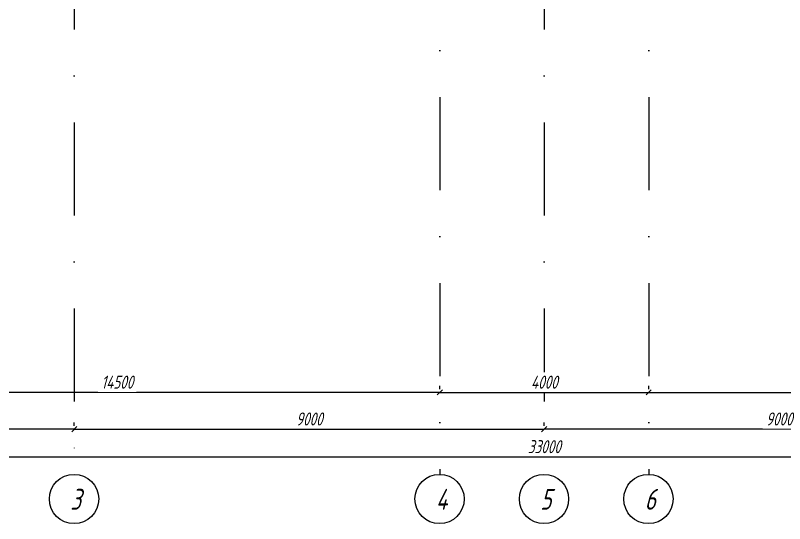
# Model space of a CAD drawing. Header units: millimetres. Extents: x 2185 to 8290, y 601 to 2456.
# Drawn here: x 6578.4 to 6725.7, y 1291.5 to 1388.9 of the extents above; entities that cross this region are included whole.
import ezdxf

# ---------------------------------------------------------------- set-up
doc = ezdxf.new("R2010")
doc.units = ezdxf.units.MM
doc.linetypes.add('DASHDOTX2', pattern=[50.8, 25.4, -12.7, 0, -12.7])
doc.layers.add('ТХ', color=7, linetype='Continuous')
doc.styles.add('Simplex', font='simplex.shx', dxfattribs={"width": 0.7, "oblique": 15})

# ---------------------------------------------------------------- blocks, each defined once
blk = doc.blocks.new('_Oblique')
at = {"color": 0, "linetype": 'ByBlock', "lineweight": -2}
blk.add_line((-0.5, -0.5), (0.5, 0.5), dxfattribs=at)

msp = doc.modelspace()

# ---------------------------------------------------------------- linework, layer by layer
at = {"layer": 'ТХ', "color": 3, "linetype": 'DASHDOTX2', "ltscale": 0.7}
for p, q in [((6589.7, 1439.68), (6589.7, 1300.91)), ((6679.7, 1439.68), (6679.7, 1300.91)), ((6659.7, 1408.88), (6659.7, 1300.91)), ((6699.7, 1408.88), (6699.7, 1300.91))]:
    msp.add_line(p, q, dxfattribs=at)
at = {"layer": 'ТХ', "color": 3, "ltscale": 0.6}
for p, q in [((6659.7, 1317.27), (6659.7, 1317.9)), ((6699.7, 1317.27), (6699.7, 1317.9)), ((6659.7, 1316.65), (6699.7, 1316.65))]:
    msp.add_line(p, q, dxfattribs=at)
at = {"layer": 'ТХ', "color": 3, "ltscale": 0.2}
for p, q in [((6659.7, 1317.27), (6659.7, 1317.9)), ((6699.7, 1317.27), (6699.7, 1317.9)), ((6659.7, 1316.65), (6514.7, 1316.65)), ((6699.7, 1316.65), (6844.7, 1316.65)), ((6589.7, 1310.22), (6589.7, 1310.84)), ((6589.7, 1310.22), (6589.7, 1310.84)), ((6679.7, 1310.22), (6679.7, 1310.84)), ((6679.7, 1310.22), (6679.7, 1310.84)), ((6589.7, 1309.59), (6514.7, 1309.59)), ((6589.7, 1309.59), (6679.7, 1309.59)), ((6769.7, 1309.59), (6679.7, 1309.59)), ((6514.7, 1304.28), (6844.7, 1304.28))]:
    msp.add_line(p, q, dxfattribs=at)
at = {"layer": 'ТХ', "color": 3}
for centre in [(6589.65, 1296.2), (6659.65, 1296.2), (6679.65, 1296.2), (6699.65, 1296.2)]:
    msp.add_circle(centre, 4.72, dxfattribs=at)

# ---------------------------------------------------------------- block references
at = {"layer": 'ТХ', "color": 3, "ltscale": 0.6, "rotation": 180}
msp.add_blockref('_Oblique', (6659.7, 1316.65), dxfattribs=at)
at = {"layer": 'ТХ', "color": 3, "ltscale": 0.2}
for p in [(6659.7, 1316.65), (6589.7, 1309.59), (6679.7, 1309.59)]:
    msp.add_blockref('_Oblique', p, dxfattribs=at)
at = {"layer": 'ТХ', "color": 3, "ltscale": 0.6}
msp.add_blockref('_Oblique', (6699.7, 1316.65), dxfattribs=at)
at = {"layer": 'ТХ', "color": 3, "ltscale": 0.2, "rotation": 180}
for p in [(6699.7, 1316.65), (6589.7, 1309.59), (6679.7, 1309.59)]:
    msp.add_blockref('_Oblique', p, dxfattribs=at)

# ---------------------------------------------------------------- texts
at = {"layer": 'ТХ', "style": 'Simplex', "oblique": 15, "width": 0.7}
for s, p in [('3', (6588.92, 1294.14)), ('4', (6658.92, 1294.14)), ('5', (6678.92, 1294.14)), ('6', (6698.92, 1294.14))]:
    msp.add_text(s, height=4, dxfattribs=at).set_placement(p)

# ---------------------------------------------------------------- next in the draw order: texts
at = {"layer": 'ТХ', "color": 3, "ltscale": 0.2, "char_height": 2.5, "attachment_point": 5, "style": 'Simplex', "bg_fill": 3, "box_fill_scale": 1.25, "bg_fill_color": 256, "bg_fill_true_color": 13158600, "bg_fill_transparency": 0}
for s, insert in [('14500', (6597.92, 1318.6)), ('9000', (6634.7, 1311.54)), ('9000', (6724.7, 1311.54)), ('33000', (6679.7, 1306.23))]:
    msp.add_mtext(s, dxfattribs=dict(at, insert=insert))
at = {"layer": 'ТХ', "color": 3, "ltscale": 0.6, "insert": (6679.7, 1318.6), "char_height": 2.5, "attachment_point": 5, "style": 'Simplex', "bg_fill": 3, "box_fill_scale": 1.25, "bg_fill_color": 256, "bg_fill_true_color": 13158600, "bg_fill_transparency": 0}
msp.add_mtext('4000', dxfattribs=at)

doc.saveas('drawing.dxf')
